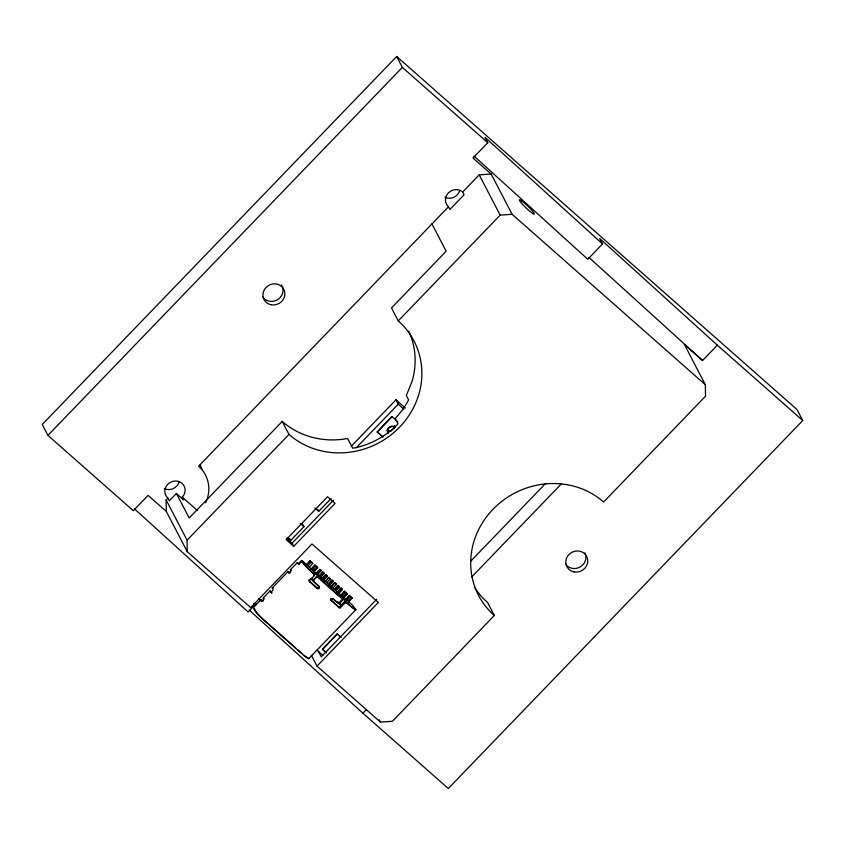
<?xml version="1.0" encoding="UTF-8"?>
<svg xmlns="http://www.w3.org/2000/svg" width="845" height="845" viewBox="0 0 845 845"><rect width="100%" height="100%" fill="white"/><g stroke="black" fill="none" stroke-linecap="round" stroke-linejoin="round"><path stroke-width="1.27" d="M390.802 426.799L390.834 426.461A4.933 4.605 -27.5 0 1 392.091 426.218M387.359 430.327L387.654 429.334L387.813 433.253L387.285 431.214M393.865 428.985A4.933 4.605 -27.5 0 0 394.372 428.077L394.742 426.207A4.933 4.605 -27.5 0 1 394.594 427.422M317.667 585.004L319.104 586.81A1.289 1.204 -27.5 0 1 319.114 588.035L318.66 588.511A1.289 1.204 -27.5 0 1 317.393 588.595L309.65 581.761A1.289 1.204 -27.5 0 1 309.629 580.547L314.287 575.603A1.289 1.204 -27.5 0 0 314.266 574.389L313.632 573.332M318.671 585.997A1.289 1.204 -27.5 0 1 318.692 587.212L318.227 587.687A1.289 1.204 -27.5 0 1 316.959 587.771L309.228 580.948A1.289 1.204 -27.5 0 1 309.08 580.029M353.696 607.027L355.724 609.044A10.731 1.299 43.9 0 1 349.925 605.77L346.461 602.781A1.289 1.204 -27.5 0 0 345.193 602.855L340.419 607.703A1.289 1.204 -27.5 0 1 339.151 607.777L330.986 600.14A1.289 1.204 -27.5 0 1 330.965 598.925L331.166 598.651M331.409 600.953A1.289 1.204 -27.5 0 1 331.388 599.739L331.853 599.263A1.289 1.204 -27.5 0 1 333.12 599.179L333.384 599.359A5.144 0.623 43.9 0 0 334.842 600.552L337.916 602.823A1.289 0.908 -39.1 0 0 339.31 602.337L341.792 599.77A1.289 0.908 -39.1 0 0 342.109 598.471L318.1 576.892A1.289 1.267 80.5 0 0 316.558 577.114L313.696 579.754A1.289 1.267 80.5 0 0 313.516 581.307L317.276 585.067A5.144 0.623 43.9 0 0 318.892 586.578L319.104 586.81M802.75 420.514L797.067 409.603L396.675 56.467L42.25 424.486L47.933 435.397L133.341 510.729L148.107 495.392L166.275 511.415L187.231 551.669L250.68 607.629L311.995 543.969L378.328 602.464L317.012 666.135L380.461 722.095L392.429 721.303L494.325 615.498A79.356 74.085 -27.5 0 1 492.931 509.345A79.356 74.085 -27.5 0 1 603.605 502.025L705.501 396.22L705.353 384.739L684.397 344.485L702.575 360.519L717.342 345.183L802.75 420.514L448.325 788.533L362.917 713.201L249.169 610.037M47.933 435.397L402.357 67.378L396.675 56.467M474.045 156.114L587.782 259.278L602.559 243.941L484.924 137.249L487.766 142.699L472.999 158.036L491.167 174.059L512.123 214.313L705.353 384.739M166.275 511.415L166.127 499.944L167.901 498.106A10.298 9.612 -27.5 0 1 167.722 484.333A10.298 9.612 -27.5 0 1 182.076 483.382A10.298 9.612 -27.5 0 1 182.256 497.156L183.671 499.881L176.404 493.469L169.317 500.832L167.901 498.106M491.167 174.059L479.21 174.852L462.669 192.026A10.298 9.612 -27.5 0 0 448.304 192.977A10.298 9.612 -27.5 0 0 448.494 206.75L198.617 466.208A34.318 32.036 -27.5 0 1 205.662 502.817M408.79 331.166A79.356 74.085 -27.5 0 1 412.033 381.507L406.339 395.492L408.61 399.854A79.356 74.085 -27.5 0 1 395.164 418.455L398.006 423.905A79.356 74.085 -27.5 0 1 358.206 447.1L352.724 448.241L347.612 438.428L345.51 438.861A79.356 74.085 -27.5 0 1 282.219 421.412L189.185 518.017L176.404 493.469M187.231 551.669L187.083 540.198L288.979 434.393A79.356 74.085 -27.5 0 0 399.653 427.074A79.356 74.085 -27.5 0 0 398.259 320.91L391.51 307.929L446.149 251.197L431.953 223.925M398.259 320.91L500.155 215.105L512.123 214.313M351.224 446.308L395.999 399.812L405.346 408.05M356.231 447.818L398.27 404.174L395.999 399.812M383.017 437.161L377.197 431.879L391.964 416.543L397.784 421.824M377.335 432.154L391.964 416.543M287.828 537.959L290.669 540.462L303.957 526.657L302.542 523.932M314.942 507.982L318.734 511.32L331.134 498.444M293.733 546.345L286.17 539.67L327.511 496.733L335.085 503.409L293.733 546.345L292.095 543.187L333.437 500.251M255.94 603.848L248.124 611.97L134.387 508.796M355.925 609.699L308.9 658.519A10.731 1.299 43.9 0 1 302.901 654.6L263.851 620.156A10.731 1.299 43.9 0 1 255.211 611.167A32.268 3.919 43.9 0 1 253.352 607.608L260.788 599.887M272.259 587.972L287.965 571.664M303.112 562.421L301.295 560.816L298.116 563.795L297.239 562.717L290.416 569.71L290.627 571.769A1.701 0.57 -48.6 0 1 289.317 573.1L289.075 573.227A1.701 0.57 -48.6 0 1 288.61 573.163L288.166 572.318A10.731 1.299 43.9 0 1 290.416 572.709M298.739 564.492L302.288 560.805L309.281 567.111L312.819 563.435L310.094 560.805L305.922 565.136M306.777 564.904L310.094 560.805M310.749 569.393L314.921 565.062L317.646 567.692L314.097 571.368L309.281 567.111M311.604 569.16L314.921 565.062M314.087 570.734L317.424 567.27M315.618 573.681L319.79 569.35L321.037 570.449L317.709 574.558L314.097 571.368M316.463 573.459L319.79 569.35M317.699 573.924L321.037 570.449M302.288 560.805A8.165 0.993 43.9 0 0 302.394 561.038L303.323 562.833A8.165 0.993 43.9 0 0 310.442 570.512L314.847 574.399L313.759 572.297L317.583 575.677L313.337 580.092L311.414 578.403M313.696 579.754L316.558 577.114M319.484 575.487L322.822 572.023L324.29 573.544L320.741 577.23L317.709 574.558M319.495 576.132L322.822 572.023M320.73 576.586L324.068 573.121M321.67 579.026L325.843 574.695L327.311 576.216L323.772 579.902L320.741 577.23M322.526 578.804L325.843 574.695M323.751 579.258L327.099 575.794M324.702 581.698L328.874 577.367L330.342 578.888L326.804 582.575L323.772 579.902M325.557 581.466L328.874 577.367M327.733 584.37L331.905 580.04L333.374 581.561L329.825 585.247L326.804 582.575M328.578 584.138L331.905 580.04M328.98 585.469L333.152 581.138M330.754 587.043L334.937 582.712L336.405 584.233L332.856 587.909L329.825 585.247M331.61 586.81L334.937 582.712M333.786 589.715L337.958 585.374L339.426 586.905L335.887 590.581L332.856 587.909M334.641 589.483L337.958 585.374M335.866 589.947L339.204 586.483M336.817 592.387L340.989 588.046L342.457 589.578L338.919 593.253L335.887 590.581M337.662 592.155L340.989 588.046M338.898 592.62L342.236 589.155M340.429 595.567L344.602 591.236L347.327 593.866L343.778 597.552L338.919 593.253M341.285 595.345L344.602 591.236M343.767 596.908L347.105 593.443M343.999 598.968L345.087 601.07L340.831 605.485L339.743 603.383L343.999 598.968L336.606 593.581M345.256 599.823L349.429 595.493L352.154 598.123L348.605 601.809L343.778 597.552M346.101 599.601L349.429 595.493M348.594 601.165L351.932 597.7M326.371 652.858L322.441 649.245L337.208 633.919L340.049 636.422M322.589 649.52L337.208 633.919M376.68 599.295L321.269 656.829L318.428 651.379M470.57 561.344L545.606 483.435M471.679 577.008L561.344 483.9M362.917 713.201L366.392 709.599M263.249 600.922A10.731 1.299 43.9 0 0 260.989 600.541L261.432 601.386A1.701 0.57 -48.6 0 0 262.879 600.711L263.883 599.295L263.249 597.933L270.062 590.93L270.749 591.616A5.144 0.623 43.9 0 1 271.921 592.936M346.302 602.136L346.038 601.957A1.289 1.204 -27.5 0 0 344.76 602.041L339.986 606.879A1.289 1.204 -27.5 0 1 338.718 606.963L330.986 600.14M390.834 426.461L389.661 427.01A4.933 4.605 -27.5 0 0 387.433 429.989M270.062 590.93L270.77 592.144L272.016 591.225A1.701 0.57 -48.6 0 0 272.903 589.472L272.47 588.627A10.731 1.299 43.9 0 1 273.431 588.173M316.178 577.177A1.289 1.267 80.5 0 1 317.709 576.955L318.1 576.892M313.516 581.307L313.907 581.244A1.289 1.267 80.5 0 1 314.087 579.691M394.721 426.778L393.907 426.672M387.306 430.633L388.119 430.739M317.709 576.955L321.533 580.652A5.144 0.623 43.9 0 0 323.149 582.163L337.641 594.943A5.144 0.623 43.9 0 0 339.099 596.137L342.109 598.471M270.675 592.102L271.498 592.789M402.357 67.378L487.766 142.699M398.27 404.174L403.878 409.117M377.197 431.879L381.929 436.052M300.176 523.319L303.957 526.657M286.413 538.18L292.095 543.187M310.316 561.228L312.819 563.435M315.143 565.485L317.646 567.692M320.012 569.773L321.258 570.882M323.043 572.445L324.29 573.544M326.064 575.118L327.311 576.216M329.096 577.79L330.342 578.888M332.127 580.462L333.374 581.561M335.159 583.135L336.405 584.233M338.18 585.807L339.426 586.905M341.211 588.479L342.457 589.578M344.823 591.658L347.327 593.866M349.65 595.915L352.154 598.123M345.087 601.07L349.492 604.957A8.165 0.993 43.9 0 0 353.907 607.439L352.978 605.654A8.165 0.993 43.9 0 0 352.809 605.358L348.605 601.809M337.831 601.703L339.743 603.383M310.59 578.814L319.072 586.293M333.3 598.83L340.831 605.485M182.256 497.156L197.329 510.454M337.356 634.183L341.137 637.531M270.949 592.091L271.741 592.799M322.441 649.245L325.283 651.748M258.57 598.587L260.556 600.33M316.907 650.037L322.832 655.266M253.827 603.383L255.803 605.126M295.782 648.02L263.566 619.607A9.02 1.099 43.9 0 1 256.299 612.055A30.568 3.707 43.9 0 1 254.767 609.329A9.02 1.099 43.9 0 1 254.598 608.78M297.736 649.742L302.616 654.051M717.342 345.183L599.718 238.491L602.559 243.941M588.838 257.345L702.575 360.519M297.239 562.717L298.739 564.302M317.583 575.677L323.329 581.878M314.266 574.389L310.865 571.326A10.731 1.299 43.9 0 1 301.507 561.228L301.295 560.816M345.848 592.334L342.394 596.179M479.21 174.852L500.155 215.105M462.669 192.026L464.085 194.762L449.91 209.475L448.494 206.75M494.325 615.498L487.565 602.517A79.356 74.085 -27.5 0 1 474.277 586.768M282.219 421.412L288.979 434.393M317.783 509.503L318.734 511.32M350.675 596.591L347.221 600.436M346.038 601.957L346.461 602.781M344.76 602.041L345.193 602.855M339.986 606.879L340.419 607.703M338.718 606.963L339.151 607.777M316.167 566.161L312.713 569.995M332.698 598.366L333.12 599.179M331.42 598.44L331.853 599.263M330.965 598.925L331.388 599.739M311.351 561.904L307.886 565.738M314.287 575.603L313.854 574.78A1.289 1.204 -27.5 0 0 313.844 573.565M318.692 587.212L319.114 588.035M318.227 587.687L318.66 588.511M316.959 587.771L317.393 588.595M289.729 538.645L290.669 540.462M309.207 579.733L309.629 580.547M309.228 580.948L309.65 581.761M379.268 719.792L380.461 722.095M311.372 655.319L317.012 666.135M166.127 499.944L187.083 540.198M387.464 432.408A4.933 4.605 -27.5 0 0 387.971 433.496A4.933 4.605 -27.5 0 1 387.58 432.598M392.745 426.218A4.933 4.605 -27.5 0 1 395.544 427.359M391.193 430.95A4.933 4.605 -27.5 0 1 387.496 430.728M387.802 429.609A4.933 4.605 -27.5 0 1 394.858 427.052M394.594 425.806A4.933 4.605 -27.5 0 1 393.717 428.711M392.186 430.158A4.933 4.605 -27.5 0 1 387.168 430.358M290.416 569.71A5.144 0.623 43.9 0 1 291.24 570.565M263.249 597.933A5.144 0.623 43.9 0 1 263.957 598.672M308.7 657.864A32.268 3.919 43.9 0 1 308.9 658.519M340.957 597.045A1.289 0.908 -39.1 0 1 340.989 597.816M307.379 657.484A9.02 1.099 43.9 0 1 304.211 655.403M253.352 607.608A10.731 1.299 43.9 0 1 253.68 607.449M200.159 464.803A34.318 32.036 -27.5 0 1 201.892 469.271M179.151 481.703A10.298 9.612 -27.5 0 1 164.342 488.6M459.743 190.357A10.298 9.612 -27.5 0 1 444.935 197.255M584.835 552.852A11.154 10.415 -27.5 0 1 580.135 566.995A11.154 10.415 -27.5 0 1 565.474 563.879M281.512 284.945A11.154 10.415 -27.5 0 1 277.678 299.616A11.154 10.415 -27.5 0 1 262.605 296.753M521.745 200.93L520.509 200.117A10.298 1.246 43.9 0 0 522.918 204.754A10.298 1.246 43.9 0 0 533.195 213.817A10.298 1.246 43.9 0 0 530.787 209.19L529.012 207.342A10.298 1.246 43.9 0 0 521.745 200.93M574.061 571.896A11.154 10.415 -27.5 0 0 587.36 558.08A11.154 10.415 -27.5 0 0 568.896 554.573A11.154 10.415 -27.5 0 0 574.061 571.896M271.192 304.77A11.154 10.415 -27.5 0 0 284.49 290.955A11.154 10.415 -27.5 0 0 266.027 287.448A11.154 10.415 -27.5 0 0 271.192 304.77"/></g></svg>
